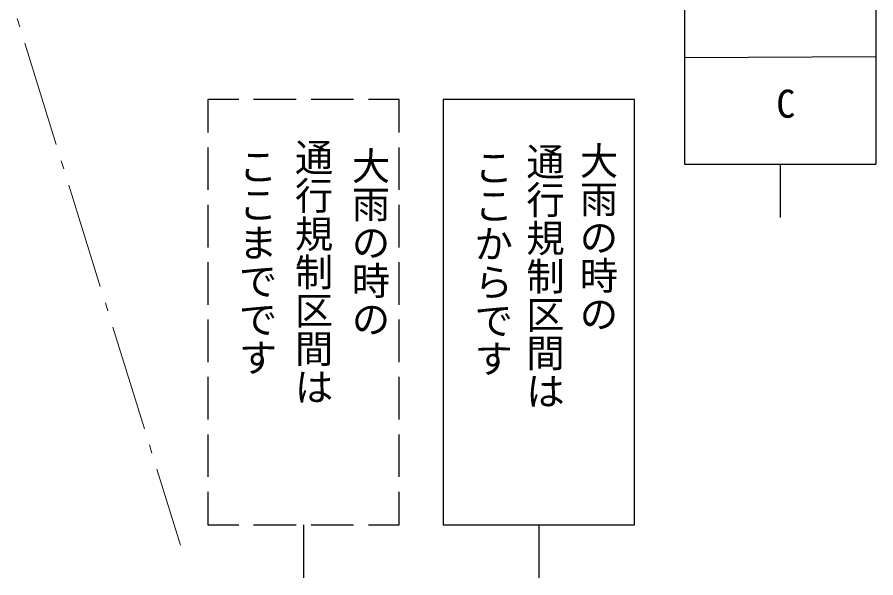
# Model space of a CAD drawing. Units: millimetres, scale not verified. Extents: x 40000 to 680000, y 20000 to 380000.
# Drawn here: x 388640 to 429029, y 240911 to 267290 of the extents above; entities that cross this region are included whole.
import ezdxf
from ezdxf.enums import TextEntityAlignment as Align

# ---------------------------------------------------------------- set-up
doc = ezdxf.new("R2010")
doc.units = ezdxf.units.MM
doc.header["$LTSCALE"] = 1000
doc.layers.add('M-BGD-HTXT', color=7, linetype='Continuous', lineweight=13)
doc.layers.add('M-STR-STRC', color=7, linetype='Continuous', lineweight=25)
doc.styles.add('@ＭＳ ゴシック', font='')
doc.styles.add('ＭＳ ゴシック', font='')
doc.styles.get('@ＭＳ ゴシック').set_extended_font_data('@MS Gothic')
doc.styles.get('ＭＳ ゴシック').set_extended_font_data('MS Gothic')

msp = doc.modelspace()

# ---------------------------------------------------------------- linework, layer by layer
at = {"layer": 'M-BGD-HTXT'}
for p, q in [((388640, 267221), (388759, 266839)), ((388996, 266075), (390477, 261299)), ((390714, 260535), (390832, 260153)), ((391069, 259389), (392551, 254613)), ((392788, 253849), (392906, 253467)), ((393143, 252703), (394624, 247928)), ((394861, 247164), (394980, 246782)), ((395217, 246017), (396325, 242444))]:
    msp.add_line(p, q, dxfattribs=at)
at = {"layer": 'M-STR-STRC'}
for p, q in [((420029, 271372), (420029, 260372)), ((429029, 271372), (429029, 260372)), ((420029, 265396), (429029, 265441)), ((397611, 263411), (397611, 261861)), ((399061, 263411), (397611, 263411)), ((401761, 263411), (399761, 263411)), ((404461, 263411), (402461, 263411)), ((406611, 263411), (405161, 263411)), ((406611, 261861), (406611, 263411)), ((408677, 263411), (408677, 243411)), ((417677, 263411), (408677, 263411)), ((417677, 243411), (417677, 263411)), ((397611, 261161), (397611, 259161)), ((406611, 259161), (406611, 261161)), ((420029, 260372), (429029, 260372)), ((424529, 260372), (424529, 257872)), ((397611, 258461), (397611, 256461)), ((406611, 256461), (406611, 258461)), ((397611, 255761), (397611, 253761)), ((406611, 253761), (406611, 255761)), ((397611, 253061), (397611, 251061)), ((406611, 251061), (406611, 253061)), ((397611, 250361), (397611, 248361)), ((406611, 248361), (406611, 250361)), ((397611, 247661), (397611, 245661)), ((406611, 245661), (406611, 247661)), ((397611, 244961), (397611, 243411)), ((406611, 243411), (406611, 244961)), ((397611, 243411), (399061, 243411)), ((399761, 243411), (401761, 243411)), ((402111, 243411), (402111, 240911)), ((402461, 243411), (404461, 243411)), ((405161, 243411), (406611, 243411)), ((408677, 243411), (417677, 243411)), ((413177, 243411), (413177, 240911))]:
    msp.add_line(p, q, dxfattribs=at)

# ---------------------------------------------------------------- texts
at = {"layer": 'M-STR-STRC', "style": 'ＭＳ ゴシック'}
msp.add_text('C', height=1320, dxfattribs=at).set_placement((424794, 262163), align=Align.BOTTOM_CENTER)
at = {"layer": 'M-STR-STRC', "style": '@ＭＳ ゴシック'}
for s, p in [('通行規制区間は', (401525, 255306)), ('大雨の時の', (414925, 256948)), ('大雨の時の', (404203, 256706)), ('通行規制区間は', (412411, 255108)), ('ここまでです', (398889, 255787)), ('ここからです', (409976, 255739))]:
    msp.add_text(s, height=1320, rotation=270, dxfattribs=at).set_placement(p, align=Align.BOTTOM_CENTER)

doc.saveas('drawing.dxf')
